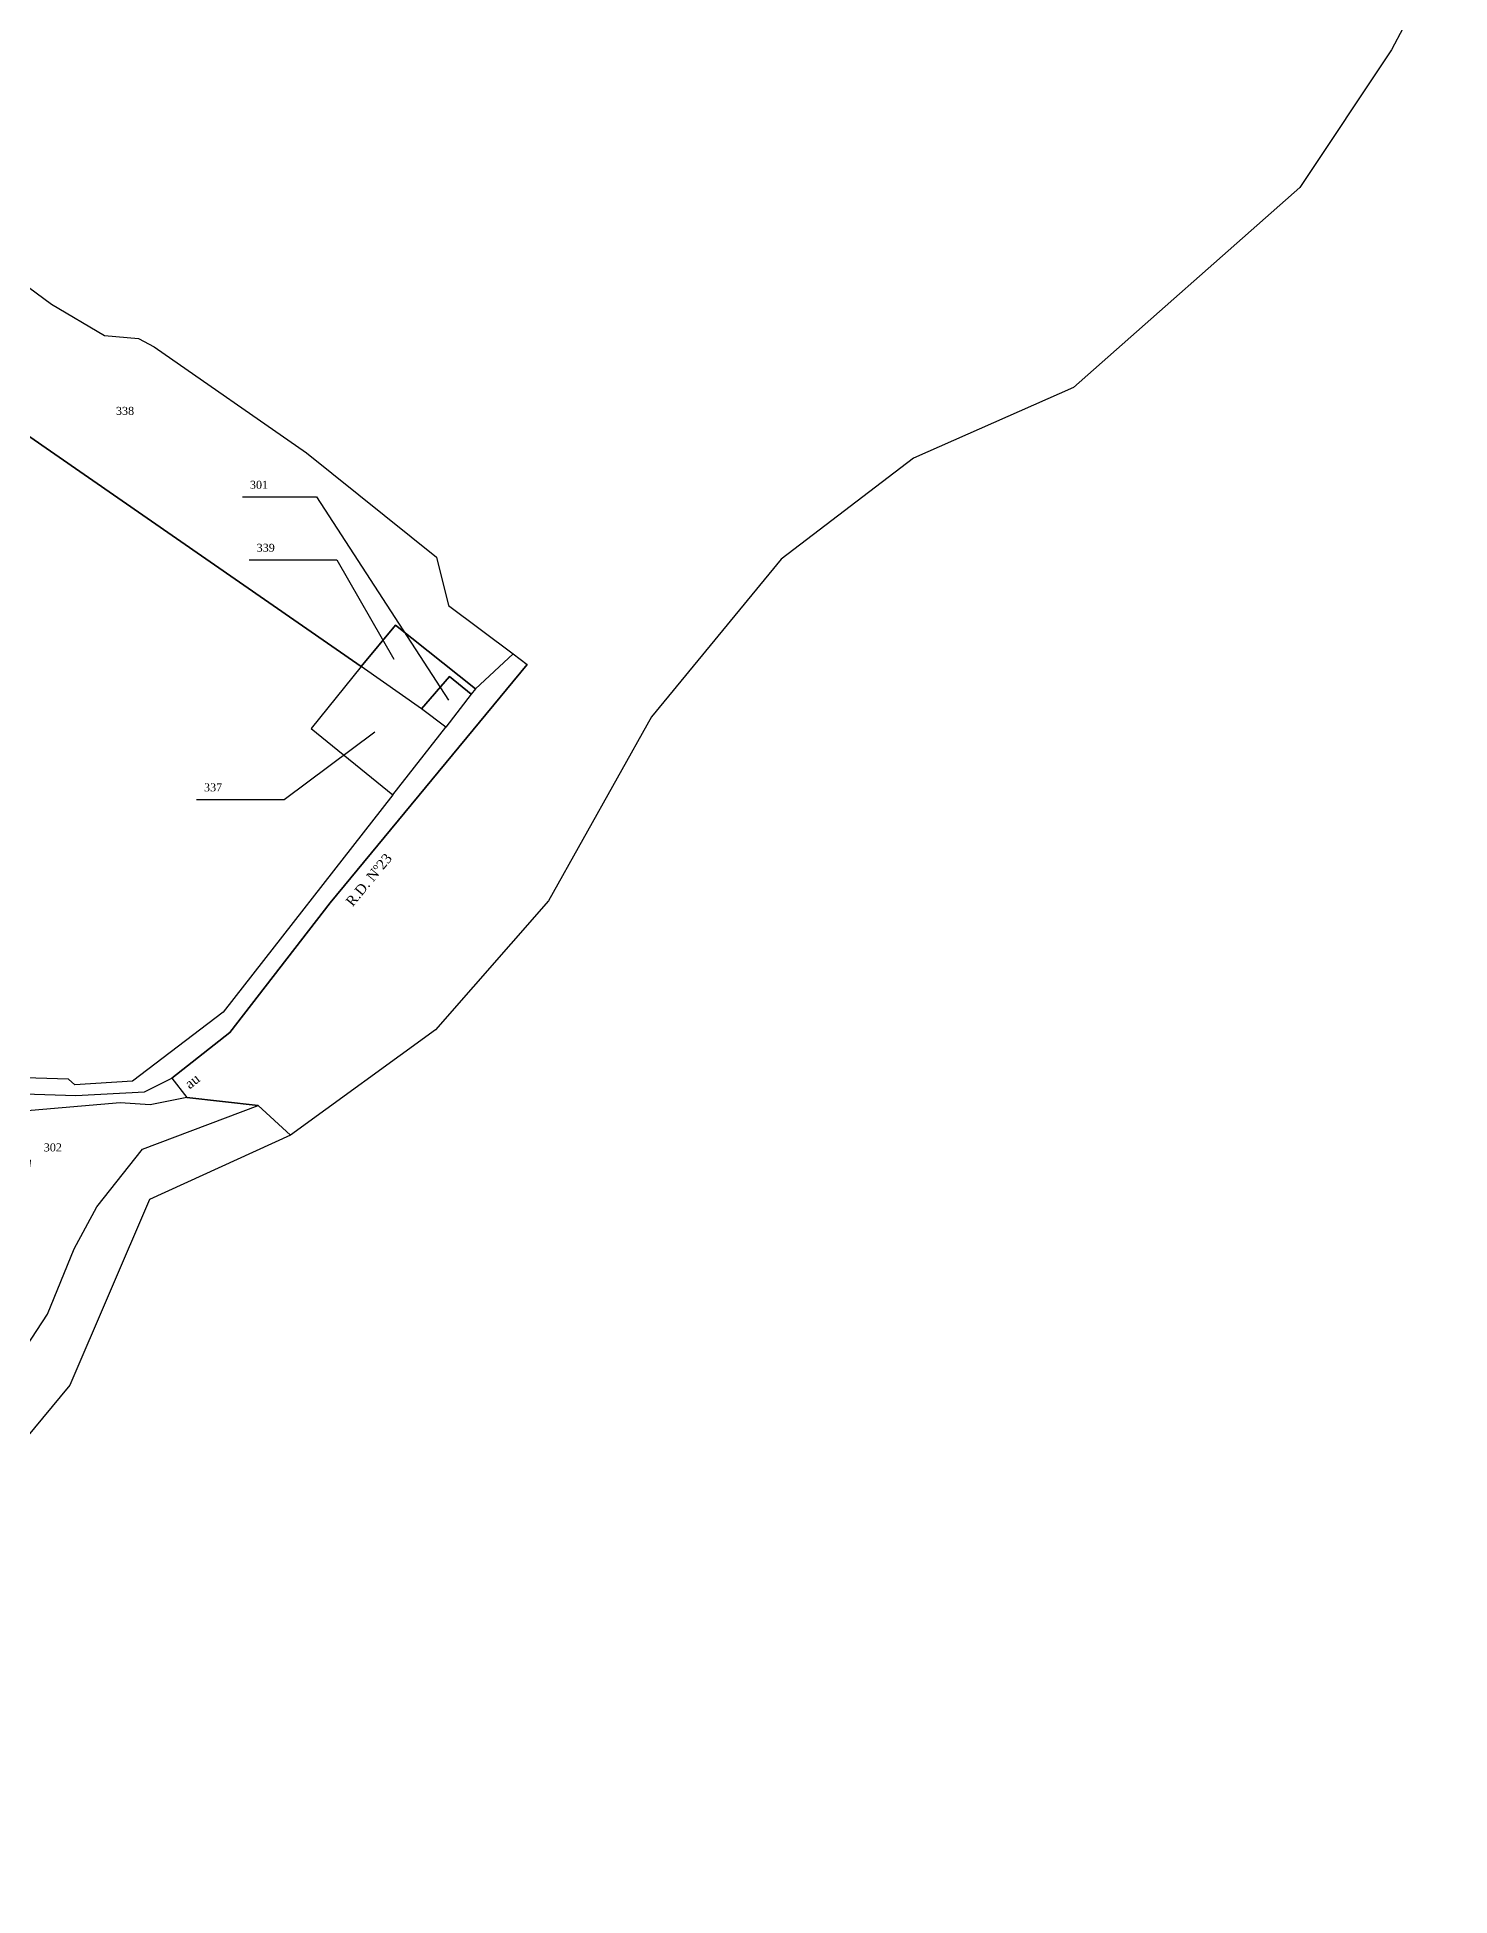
# Model space of a CAD drawing. Extents: x 1204521 to 1207304, y 6151741 to 6153999.
# Drawn here: x 1206922.4 to 1207275.3, y 6152149.4 to 6152613.9 of the extents above; entities that cross this region are included whole.
import ezdxf

# ---------------------------------------------------------------- set-up
doc = ezdxf.new("R2010")
doc.units = 0
doc.linetypes.add('CONTINU', pattern=[0])
for name, color, linetype in [('1LIEUDIT', 7, 'CONTINU'), ('1PARCELLE', 7, 'CONTINU'), ('1SECTION', 7, 'CONTINU'), ('1SUBDSECT', 7, 'CONTINU'), ('1TRONFLUV', 7, 'CONTINU'), ('1ZONCOMM', 7, 'CONTINU'), ('3FLECHEPAR', 7, 'CONTINU'), ('3PARCELLETEX', 7, 'CONTINU'), ('3ZONCOMMTEX', 7, 'CONTINU')]:
    doc.layers.add(name, color=color, linetype=linetype)
doc.styles.get("Standard").update_dxf_attribs({"font": 'Times New Roman'})

msp = doc.modelspace()

# ---------------------------------------------------------------- linework, layer by layer
at = {"layer": '1LIEUDIT'}
msp.add_lwpolyline([(1206920.21, 6152551.45), (1206925.98, 6152547.18), (1206939.2, 6152539.42), (1206947.72, 6152538.65), (1206951.66, 6152536.51), (1206989.68, 6152510.07), (1207022.13, 6152483.99), (1207025.12, 6152471.89), (1207041.33, 6152459.81), (1207044.79, 6152457.12), (1206995.61, 6152397.55), (1206970.55, 6152365.15), (1206956.01, 6152353.76), (1206959.76, 6152348.89), (1206977.64, 6152346.92), (1206985.67, 6152339.48), (1206950.45, 6152323.39), (1206930.54, 6152277.03), (1206919.29, 6152263.4)], dxfattribs=at)
at = {"layer": '1PARCELLE'}
for points in [[(1206877.43, 6152613.22), (1206885.75, 6152599.07), (1206905.49, 6152570.04), (1206910.51, 6152559.92), (1206920.21, 6152551.45), (1206925.98, 6152547.18), (1206939.2, 6152539.42), (1206947.72, 6152538.65), (1206951.66, 6152536.51), (1206989.68, 6152510.07), (1207022.13, 6152483.99), (1207025.12, 6152471.89), (1207041.33, 6152459.81), (1207031.88, 6152451.03), (1207011.95, 6152467.01), (1207003.37, 6152456.61), (1206842.88, 6152567.87), (1206877.43, 6152613.22)], [(1207003.37, 6152456.61), (1207011.95, 6152467.01), (1207031.88, 6152451.03), (1207030.83, 6152449.7), (1207025.39, 6152454.13), (1207018.45, 6152446.09), (1207003.37, 6152456.61)], [(1207003.37, 6152456.61), (1206990.84, 6152441.16), (1207011.29, 6152424.59), (1207024.48, 6152441.45), (1207018.45, 6152446.09), (1207003.37, 6152456.61)], [(1207018.45, 6152446.09), (1207025.39, 6152454.13), (1207030.83, 6152449.7), (1207024.48, 6152441.45), (1207018.45, 6152446.09)], [(1206977.64, 6152346.92), (1206959.76, 6152348.89), (1206950.61, 6152347.09), (1206943.11, 6152347.61), (1206918.97, 6152345.46), (1206913.12, 6152337.75), (1206920.62, 6152333.28), (1206919.02, 6152319.33), (1206913.41, 6152308.44), (1206908.25, 6152273.01), (1206914.5, 6152278.63), (1206924.97, 6152294.79), (1206931.66, 6152311.05), (1206937.28, 6152321.57), (1206948.67, 6152336.01), (1206977.64, 6152346.92)]]:
    msp.add_lwpolyline(points, close=True, dxfattribs=at)
msp.add_lwpolyline([(1206842.88, 6152567.87), (1207003.37, 6152456.61), (1206990.84, 6152441.16), (1207011.29, 6152424.59), (1206968.89, 6152370.24), (1206946.22, 6152352.97), (1206931.84, 6152352.1), (1206930.25, 6152353.49), (1206913.93, 6152354.02)], dxfattribs=at)
at = {"layer": '1SECTION'}
msp.add_lwpolyline([(1207275.31, 6152638.39), (1207260.78, 6152610.76), (1207237.88, 6152576.41), (1207181.26, 6152526.37), (1207141.29, 6152508.72), (1207108.24, 6152483.45), (1207075.84, 6152444.04), (1207050.12, 6152398.09), (1207021.9, 6152365.82), (1206985.67, 6152339.48), (1206950.45, 6152323.39), (1206930.54, 6152277.03), (1206919.29, 6152263.4), (1206889.97, 6152246.82), (1206802.8, 6152226.4), (1206740.51, 6152222.48), (1206615.47, 6152245.06), (1206553.01, 6152249.39), (1206526.56, 6152241.09), (1206397.68, 6152149.36)], dxfattribs=at)
at = {"layer": '1SUBDSECT'}
msp.add_lwpolyline([(1206920.21, 6152551.45), (1206925.98, 6152547.18), (1206939.2, 6152539.42), (1206947.72, 6152538.65), (1206951.66, 6152536.51), (1206989.68, 6152510.07), (1207022.13, 6152483.99), (1207025.12, 6152471.89), (1207041.33, 6152459.81), (1207044.79, 6152457.12), (1206995.61, 6152397.55), (1206970.55, 6152365.15), (1206956.01, 6152353.76), (1206959.76, 6152348.89), (1206977.64, 6152346.92), (1206985.67, 6152339.48), (1206950.45, 6152323.39), (1206930.54, 6152277.03), (1206919.29, 6152263.4)], dxfattribs=at)
at = {"layer": '1TRONFLUV'}
msp.add_lwpolyline([(1206914.5, 6152278.63), (1206924.97, 6152294.79), (1206931.66, 6152311.05), (1206937.28, 6152321.57), (1206948.67, 6152336.01), (1206977.64, 6152346.92), (1206985.67, 6152339.48), (1206950.45, 6152323.39), (1206930.54, 6152277.03), (1206919.29, 6152263.4)], dxfattribs=at)
at = {"layer": '1ZONCOMM'}
msp.add_lwpolyline([(1206393.36, 6152194.81), (1206526.13, 6152263.81), (1206539.19, 6152268.3), (1206561.55, 6152273.31), (1206606.2, 6152270.92), (1206629.43, 6152268.48), (1206712.33, 6152255.18), (1206752.41, 6152262.08), (1206795.64, 6152284.99), (1206829.53, 6152303.88), (1206838.18, 6152311.44), (1206880.86, 6152337.22), (1206898.81, 6152344.82), (1206910.81, 6152347.07), (1206916.54, 6152349.95), (1206932.04, 6152349.4), (1206949.17, 6152350.31), (1206956.01, 6152353.76), (1206970.55, 6152365.15), (1206995.61, 6152397.55), (1207044.79, 6152457.12)], dxfattribs=at)
msp.add_lwpolyline([(1206393.36, 6152194.81), (1206526.13, 6152263.81), (1206539.19, 6152268.3), (1206561.55, 6152273.31), (1206606.2, 6152270.92), (1206629.43, 6152268.48), (1206712.33, 6152255.18), (1206752.41, 6152262.08), (1206795.64, 6152284.99), (1206829.53, 6152303.88), (1206838.18, 6152311.44), (1206880.86, 6152337.22), (1206898.81, 6152344.82), (1206910.81, 6152347.07), (1206916.54, 6152349.95), (1206932.04, 6152349.4), (1206949.17, 6152350.31), (1206956.01, 6152353.76), (1206970.55, 6152365.15), (1206995.61, 6152397.55), (1207044.79, 6152457.12)], dxfattribs=at)
at = {"layer": '3FLECHEPAR'}
for points in [[(1206973.7, 6152499.07), (1206992.17, 6152499.03), (1207025.18, 6152448.19)], [(1206975.39, 6152483.32), (1206997.23, 6152483.28), (1207011.48, 6152458.45)], [(1206962.24, 6152423.44), (1206984.08, 6152423.39), (1207006.79, 6152440.32)]]:
    msp.add_lwpolyline(points, dxfattribs=at)

# ---------------------------------------------------------------- texts
at = {"layer": '3PARCELLETEX'}
for s, p in [('338', (1206942.08, 6152519.54)), ('301', (1206975.56, 6152501.07)), ('339', (1206977.23, 6152485.32)), ('337', (1206964.08, 6152425.44)), ('302', (1206924.04, 6152335.43))]:
    msp.add_text(s, height=2, dxfattribs=at).set_placement(p)
at = {"layer": '3ZONCOMMTEX'}
for s, rotation, p in [('R.D. Nº23', 50.5, (1207001.21, 6152396.46)), ('R.D. Nº23', 50.5, (1207001.21, 6152396.46)), ('au', 38.1, (1206960.5, 6152350.91)), ('au', 38.1, (1206960.5, 6152350.91))]:
    msp.add_text(s, height=2.5, rotation=rotation, dxfattribs=at).set_placement(p)

doc.saveas('drawing.dxf')
